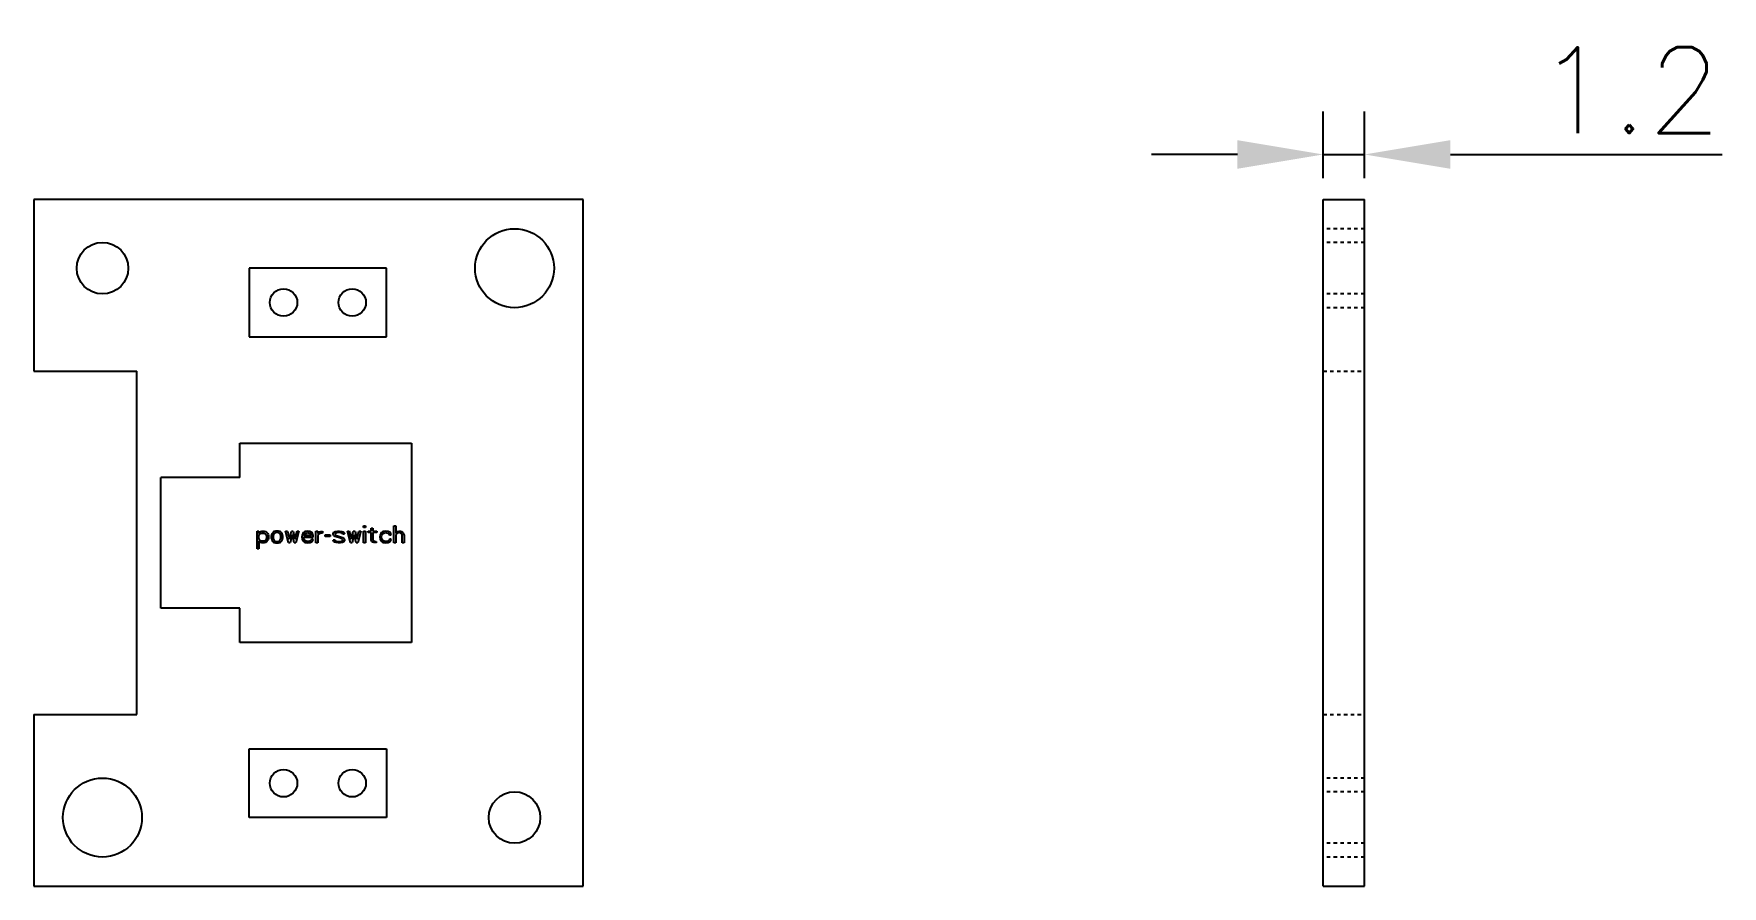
# Model space of a CAD drawing. Header units: millimetres. Extents: x 144 to 375, y 117 to 190.
# Drawn here: x 325.92 to 375.08, y 142.72 to 167.55 of the extents above; entities that cross this region are included whole.
import ezdxf

# ---------------------------------------------------------------- set-up
doc = ezdxf.new("R2010")
doc.units = ezdxf.units.MM
doc.linetypes.add('HIDDEN', pattern=[0.2, 0.1, -0.1])
doc.layers.add('DEFAULT_2', color=8, linetype='HIDDEN')
doc.styles.get("Standard").update_dxf_attribs({"font": 'txt.shx'})
doc.dimstyles.new('ISO-25', dxfattribs={"dimtxt": 2.5, "dimasz": 2.5, "dimexe": 1.25, "dimexo": 0.625, "dimtad": 1, "dimdsep": 46, "dimtxsty": 'Standard', "dimcen": 2.5, "dimadec": 0, "dimazin": 0, "dimtfac": 1, "dimtmove": 0, "dimatfit": 3, "dimfxl": 1, "dimarcsym": 0})

# ---------------------------------------------------------------- blocks, each defined once
blk = doc.blocks.new('*D3')
at = {"color": 0, "lineweight": -2}
for p, q in [((363.466, 163.346), (363.466, 165.283)), ((364.666, 163.346), (364.666, 165.283)), ((360.966, 164.033), (358.466, 164.033)), ((363.466, 164.033), (364.666, 164.033)), ((367.166, 164.033), (375.083, 164.033))]:
    blk.add_line(p, q, dxfattribs=at)
at = {"color": 0}
for points in [[(360.966, 163.617), (360.966, 164.45), (363.466, 164.033)], [(367.166, 164.45), (367.166, 163.617), (364.666, 164.033)]]:
    blk.add_solid(points, dxfattribs=at)
at = {"layer": 'Defpoints', "color": 0}
for p in [(364.666, 164.033), (363.466, 162.721), (364.666, 162.721)]:
    blk.add_point(p, dxfattribs=at)
at = {"color": 0, "insert": (372.374, 165.908), "char_height": 2.5, "attachment_point": 5}
blk.add_mtext('1.2', dxfattribs=at)

msp = doc.modelspace()

# ---------------------------------------------------------------- linework, layer by layer
at = {"color": 7, "linetype": 'Continuous'}
for p, q in [((325.916, 162.721), (325.916, 157.721)), ((341.916, 162.721), (325.916, 162.721)), ((341.916, 142.721), (341.916, 162.721)), ((363.466, 142.721), (363.466, 162.721)), ((363.466, 162.721), (364.666, 162.721)), ((364.666, 142.721), (364.666, 162.721)), ((325.916, 157.721), (328.916, 157.721)), ((328.916, 147.721), (328.916, 157.721)), ((325.916, 147.721), (325.916, 142.721)), ((325.916, 147.721), (328.916, 147.721)), ((325.916, 142.721), (341.916, 142.721)), ((363.466, 142.721), (364.666, 142.721))]:
    msp.add_line(p, q, dxfattribs=at)
at = {"color": 4, "linetype": 'Continuous'}
for p, q in [((332.19, 160.721), (332.19, 158.721)), ((336.19, 160.721), (332.19, 160.721)), ((336.19, 158.721), (336.19, 160.721)), ((332.19, 158.721), (336.19, 158.721)), ((331.916, 154.621), (331.916, 155.621)), ((331.916, 155.621), (336.916, 155.621)), ((336.916, 155.621), (336.916, 149.821)), ((329.616, 150.821), (329.616, 154.621)), ((331.916, 154.621), (329.616, 154.621)), ((332.416, 152.551), (332.416, 153.061)), ((332.416, 153.061), (332.468, 153.061)), ((332.468, 153.061), (332.468, 152.997)), ((332.468, 152.997), (332.478, 153.019)), ((332.468, 152.944), (332.489, 152.976)), ((332.468, 152.838), (332.468, 152.944)), ((332.478, 153.019), (332.499, 153.04)), ((332.489, 152.976), (332.52, 152.997)), ((332.499, 153.04), (332.52, 153.051)), ((332.52, 153.051), (332.561, 153.061)), ((332.52, 152.997), (332.561, 153.008)), ((332.561, 153.061), (332.624, 153.061)), ((332.561, 153.008), (332.624, 153.008)), ((332.624, 153.061), (332.666, 153.051)), ((332.624, 153.008), (332.666, 152.987)), ((332.666, 153.051), (332.697, 153.029)), ((332.666, 152.987), (332.686, 152.955)), ((332.686, 152.955), (332.697, 152.923)), ((332.697, 153.029), (332.728, 152.997)), ((332.697, 152.923), (332.697, 152.859)), ((332.728, 152.997), (332.739, 152.976)), ((332.739, 152.976), (332.749, 152.933)), ((332.749, 152.933), (332.749, 152.848)), ((332.843, 152.955), (332.832, 152.912)), ((332.832, 152.912), (332.832, 152.87)), ((332.853, 152.987), (332.843, 152.955)), ((332.874, 153.019), (332.853, 152.987)), ((332.895, 153.04), (332.874, 153.019)), ((332.895, 152.955), (332.884, 152.912)), ((332.884, 152.912), (332.884, 152.87)), ((332.916, 153.051), (332.895, 153.04)), ((332.916, 152.987), (332.895, 152.955)), ((332.957, 153.061), (332.916, 153.051)), ((332.936, 153.008), (332.916, 152.987)), ((332.978, 153.019), (332.936, 153.008)), ((333.041, 153.061), (332.957, 153.061)), ((333.02, 153.019), (332.978, 153.019)), ((333.061, 153.008), (333.02, 153.019)), ((333.082, 153.051), (333.041, 153.061)), ((333.082, 152.987), (333.061, 153.008)), ((333.103, 153.04), (333.082, 153.051)), ((333.103, 152.955), (333.082, 152.987)), ((333.124, 153.019), (333.103, 153.04)), ((333.114, 152.912), (333.103, 152.955)), ((333.114, 152.87), (333.114, 152.912)), ((333.145, 152.987), (333.124, 153.019)), ((333.155, 152.955), (333.145, 152.987)), ((333.166, 152.912), (333.155, 152.955)), ((333.166, 152.87), (333.166, 152.912)), ((333.332, 152.721), (333.249, 153.061)), ((333.249, 153.061), (333.301, 153.061)), ((333.301, 153.061), (333.364, 152.827)), ((333.364, 152.827), (333.416, 153.061)), ((333.436, 152.955), (333.384, 152.721)), ((333.416, 153.061), (333.468, 153.061)), ((333.447, 152.955), (333.436, 152.955)), ((333.499, 152.721), (333.447, 152.955)), ((333.468, 153.061), (333.52, 152.827)), ((333.52, 152.827), (333.582, 153.061)), ((333.634, 153.061), (333.551, 152.721)), ((333.582, 153.061), (333.634, 153.061)), ((333.728, 152.955), (333.718, 152.891)), ((333.749, 152.997), (333.728, 152.955)), ((333.77, 153.019), (333.749, 152.997)), ((333.801, 153.04), (333.77, 153.019)), ((333.78, 152.944), (333.791, 152.965)), ((333.78, 152.933), (333.78, 152.944)), ((333.999, 152.933), (333.78, 152.933)), ((333.791, 152.965), (333.822, 152.997)), ((333.832, 153.051), (333.801, 153.04)), ((333.822, 152.997), (333.843, 153.008)), ((333.895, 153.061), (333.832, 153.051)), ((333.843, 153.008), (333.884, 153.019)), ((333.884, 153.019), (333.947, 153.008)), ((333.957, 153.051), (333.895, 153.061)), ((333.947, 153.008), (333.978, 152.987)), ((334.009, 153.019), (333.957, 153.051)), ((333.978, 152.987), (333.999, 152.955)), ((333.999, 152.955), (333.999, 152.933)), ((334.041, 152.976), (334.009, 153.019)), ((334.051, 152.933), (334.041, 152.976)), ((334.051, 152.891), (334.051, 152.933)), ((334.134, 152.721), (334.134, 153.061)), ((334.134, 153.061), (334.186, 153.061)), ((334.186, 153.061), (334.186, 152.997)), ((334.186, 152.997), (334.207, 153.019)), ((334.218, 152.976), (334.186, 152.933)), ((334.186, 152.933), (334.186, 152.721)), ((334.207, 153.019), (334.239, 153.04)), ((334.259, 152.997), (334.218, 152.976)), ((334.239, 153.04), (334.27, 153.051)), ((334.322, 153.008), (334.259, 152.997)), ((334.27, 153.051), (334.322, 153.061)), ((334.322, 153.061), (334.322, 153.008)), ((334.405, 152.902), (334.405, 152.955)), ((334.405, 152.955), (334.551, 152.955)), ((334.551, 152.955), (334.551, 152.902)), ((334.634, 152.997), (334.655, 153.029)), ((334.634, 152.976), (334.634, 152.997)), ((334.655, 152.933), (334.634, 152.976)), ((334.655, 153.029), (334.697, 153.051)), ((334.697, 152.902), (334.655, 152.933)), ((334.697, 152.997), (334.686, 152.976)), ((334.686, 152.976), (334.697, 152.955)), ((334.697, 153.051), (334.759, 153.061)), ((334.718, 153.008), (334.697, 152.997)), ((334.697, 152.955), (334.728, 152.933)), ((334.759, 153.019), (334.718, 153.008)), ((334.728, 152.933), (334.905, 152.88)), ((334.759, 153.061), (334.822, 153.061)), ((334.822, 153.019), (334.759, 153.019)), ((334.822, 153.061), (334.884, 153.051)), ((334.884, 153.008), (334.822, 153.019)), ((334.884, 153.051), (334.916, 153.04)), ((334.905, 152.997), (334.884, 153.008)), ((334.916, 152.976), (334.905, 152.997)), ((334.916, 153.04), (334.947, 153.019)), ((334.968, 152.976), (334.916, 152.976)), ((334.947, 153.019), (334.968, 152.976)), ((335.051, 153.061), (335.103, 153.061)), ((335.134, 152.721), (335.051, 153.061)), ((335.103, 153.061), (335.166, 152.827)), ((335.166, 152.827), (335.218, 153.061)), ((335.239, 152.955), (335.186, 152.721)), ((335.218, 153.061), (335.27, 153.061)), ((335.249, 152.955), (335.239, 152.955)), ((335.301, 152.721), (335.249, 152.955)), ((335.27, 153.061), (335.322, 152.827)), ((335.322, 152.827), (335.384, 153.061)), ((335.436, 153.061), (335.353, 152.721)), ((335.384, 153.061), (335.436, 153.061)), ((335.52, 153.221), (335.572, 153.221)), ((335.52, 153.168), (335.52, 153.221)), ((335.572, 153.168), (335.52, 153.168)), ((335.52, 153.061), (335.572, 153.061)), ((335.52, 152.721), (335.52, 153.061)), ((335.572, 153.221), (335.572, 153.168)), ((335.572, 153.061), (335.572, 152.721)), ((335.655, 153.061), (335.739, 153.061)), ((335.655, 153.019), (335.655, 153.061)), ((335.739, 153.019), (335.655, 153.019)), ((335.739, 153.146), (335.791, 153.146)), ((335.739, 153.061), (335.739, 153.146)), ((335.739, 152.806), (335.739, 153.019)), ((335.791, 153.146), (335.791, 153.061)), ((335.791, 153.061), (335.905, 153.061)), ((335.905, 153.019), (335.791, 153.019)), ((335.791, 153.019), (335.791, 152.827)), ((335.905, 153.061), (335.905, 153.019)), ((335.999, 152.955), (335.989, 152.891)), ((336.02, 152.997), (335.999, 152.955)), ((336.041, 153.019), (336.02, 152.997)), ((336.072, 153.04), (336.041, 153.019)), ((336.041, 152.902), (336.051, 152.944)), ((336.051, 152.944), (336.061, 152.965)), ((336.061, 152.965), (336.093, 152.997)), ((336.103, 153.051), (336.072, 153.04)), ((336.093, 152.997), (336.114, 153.008)), ((336.166, 153.061), (336.103, 153.051)), ((336.114, 153.008), (336.155, 153.019)), ((336.155, 153.019), (336.228, 153.008)), ((336.239, 153.051), (336.166, 153.061)), ((336.228, 153.008), (336.259, 152.987)), ((336.28, 153.029), (336.239, 153.051)), ((336.259, 152.987), (336.27, 152.955)), ((336.27, 152.955), (336.322, 152.955)), ((336.311, 152.997), (336.28, 153.029)), ((336.322, 152.955), (336.311, 152.997)), ((336.405, 153.221), (336.457, 153.221)), ((336.405, 152.721), (336.405, 153.221)), ((336.457, 153.221), (336.457, 153.008)), ((336.457, 153.008), (336.478, 153.029)), ((336.478, 152.987), (336.457, 152.965)), ((336.457, 152.965), (336.457, 152.721)), ((336.478, 153.029), (336.509, 153.051)), ((336.509, 153.008), (336.478, 152.987)), ((336.509, 153.051), (336.551, 153.061)), ((336.551, 153.019), (336.509, 153.008)), ((336.551, 153.061), (336.593, 153.061)), ((336.593, 153.008), (336.551, 153.019)), ((336.593, 153.061), (336.624, 153.051)), ((336.614, 152.997), (336.593, 153.008)), ((336.634, 152.976), (336.614, 152.997)), ((336.624, 153.051), (336.655, 153.029)), ((336.645, 152.933), (336.634, 152.976)), ((336.645, 152.721), (336.645, 152.933)), ((336.655, 153.029), (336.676, 153.008)), ((336.676, 153.008), (336.686, 152.987)), ((336.686, 152.987), (336.697, 152.933)), ((336.697, 152.933), (336.697, 152.721)), ((332.468, 152.551), (332.416, 152.551)), ((332.489, 152.806), (332.468, 152.838)), ((332.468, 152.785), (332.468, 152.551)), ((332.478, 152.763), (332.468, 152.785)), ((332.499, 152.742), (332.478, 152.763)), ((332.52, 152.785), (332.489, 152.806)), ((332.52, 152.731), (332.499, 152.742)), ((332.561, 152.774), (332.52, 152.785)), ((332.561, 152.721), (332.52, 152.731)), ((332.603, 152.774), (332.561, 152.774)), ((332.624, 152.721), (332.561, 152.721)), ((332.645, 152.785), (332.603, 152.774)), ((332.666, 152.731), (332.624, 152.721)), ((332.676, 152.806), (332.645, 152.785)), ((332.697, 152.753), (332.666, 152.731)), ((332.686, 152.827), (332.676, 152.806)), ((332.697, 152.859), (332.686, 152.827)), ((332.739, 152.806), (332.697, 152.753)), ((332.749, 152.848), (332.739, 152.806)), ((332.832, 152.87), (332.853, 152.795)), ((332.853, 152.795), (332.874, 152.763)), ((332.874, 152.763), (332.895, 152.742)), ((332.884, 152.87), (332.895, 152.827)), ((332.895, 152.827), (332.916, 152.795)), ((332.895, 152.742), (332.916, 152.731)), ((332.916, 152.795), (332.936, 152.774)), ((332.916, 152.731), (332.957, 152.721)), ((332.936, 152.774), (332.978, 152.763)), ((332.957, 152.721), (333.041, 152.721)), ((332.978, 152.763), (333.02, 152.763)), ((333.02, 152.763), (333.061, 152.774)), ((333.041, 152.721), (333.082, 152.731)), ((333.061, 152.774), (333.082, 152.795)), ((333.082, 152.795), (333.103, 152.827)), ((333.082, 152.731), (333.103, 152.742)), ((333.103, 152.827), (333.114, 152.87)), ((333.103, 152.742), (333.124, 152.763)), ((333.124, 152.763), (333.145, 152.795)), ((333.145, 152.795), (333.166, 152.87)), ((333.384, 152.721), (333.332, 152.721)), ((333.551, 152.721), (333.499, 152.721)), ((333.718, 152.891), (333.728, 152.827)), ((333.728, 152.827), (333.749, 152.785)), ((333.749, 152.785), (333.77, 152.763)), ((333.77, 152.87), (333.77, 152.891)), ((333.77, 152.891), (334.051, 152.891)), ((333.78, 152.838), (333.77, 152.87)), ((333.77, 152.763), (333.801, 152.742)), ((333.791, 152.816), (333.78, 152.838)), ((333.822, 152.785), (333.791, 152.816)), ((333.801, 152.742), (333.832, 152.731)), ((333.843, 152.774), (333.822, 152.785)), ((333.832, 152.731), (333.895, 152.721)), ((333.884, 152.763), (333.843, 152.774)), ((333.957, 152.774), (333.884, 152.763)), ((333.895, 152.721), (333.968, 152.731)), ((333.989, 152.795), (333.957, 152.774)), ((333.968, 152.731), (334.009, 152.753)), ((333.999, 152.827), (333.989, 152.795)), ((334.051, 152.827), (333.999, 152.827)), ((334.009, 152.753), (334.041, 152.785)), ((334.041, 152.785), (334.051, 152.827)), ((334.186, 152.721), (334.134, 152.721)), ((334.551, 152.902), (334.405, 152.902)), ((334.634, 152.806), (334.686, 152.806)), ((334.655, 152.763), (334.634, 152.806)), ((334.686, 152.742), (334.655, 152.763)), ((334.686, 152.806), (334.697, 152.785)), ((334.718, 152.731), (334.686, 152.742)), ((334.874, 152.848), (334.697, 152.902)), ((334.697, 152.785), (334.718, 152.774)), ((334.718, 152.774), (334.78, 152.763)), ((334.78, 152.721), (334.718, 152.731)), ((334.78, 152.763), (334.843, 152.763)), ((334.843, 152.721), (334.78, 152.721)), ((334.843, 152.763), (334.884, 152.774)), ((334.905, 152.731), (334.843, 152.721)), ((334.905, 152.827), (334.874, 152.848)), ((334.884, 152.774), (334.905, 152.785)), ((334.905, 152.88), (334.947, 152.848)), ((334.916, 152.806), (334.905, 152.827)), ((334.905, 152.785), (334.916, 152.806)), ((334.947, 152.753), (334.905, 152.731)), ((334.947, 152.848), (334.968, 152.806)), ((334.968, 152.785), (334.947, 152.753)), ((334.968, 152.806), (334.968, 152.785)), ((335.186, 152.721), (335.134, 152.721)), ((335.353, 152.721), (335.301, 152.721)), ((335.572, 152.721), (335.52, 152.721)), ((335.759, 152.763), (335.739, 152.806)), ((335.791, 152.742), (335.759, 152.763)), ((335.791, 152.827), (335.801, 152.795)), ((335.822, 152.731), (335.791, 152.742)), ((335.801, 152.795), (335.832, 152.774)), ((335.884, 152.721), (335.822, 152.731)), ((335.832, 152.774), (335.884, 152.763)), ((335.884, 152.763), (335.884, 152.721)), ((335.989, 152.891), (335.999, 152.827)), ((335.999, 152.827), (336.02, 152.785)), ((336.02, 152.785), (336.041, 152.763)), ((336.041, 152.87), (336.041, 152.902)), ((336.061, 152.816), (336.041, 152.87)), ((336.041, 152.763), (336.072, 152.742)), ((336.093, 152.785), (336.061, 152.816)), ((336.072, 152.742), (336.103, 152.731)), ((336.155, 152.763), (336.093, 152.785)), ((336.103, 152.731), (336.166, 152.721)), ((336.228, 152.774), (336.155, 152.763)), ((336.166, 152.721), (336.239, 152.731)), ((336.259, 152.795), (336.228, 152.774)), ((336.239, 152.731), (336.28, 152.753)), ((336.27, 152.827), (336.259, 152.795)), ((336.322, 152.827), (336.27, 152.827)), ((336.28, 152.753), (336.311, 152.785)), ((336.311, 152.785), (336.322, 152.827)), ((336.457, 152.721), (336.405, 152.721)), ((336.697, 152.721), (336.645, 152.721)), ((331.916, 150.821), (329.616, 150.821)), ((331.916, 149.821), (331.916, 150.821)), ((336.916, 149.821), (331.916, 149.821)), ((332.19, 146.721), (336.19, 146.721)), ((332.19, 144.721), (332.19, 146.721)), ((336.19, 146.721), (336.19, 144.721)), ((336.19, 144.721), (332.19, 144.721))]:
    msp.add_line(p, q, dxfattribs=at)
at = {"color": 7, "linetype": 'Continuous'}
for centre, radius in [((339.916, 160.721), 1.15), ((327.916, 160.721), 0.75), ((327.916, 144.721), 1.15), ((339.916, 144.721), 0.75)]:
    msp.add_circle(centre, radius, dxfattribs=at)
at = {"color": 4, "linetype": 'Continuous'}
for centre in [(333.19, 159.721), (335.19, 159.721), (333.19, 145.721), (335.19, 145.721)]:
    msp.add_circle(centre, 0.4, dxfattribs=at)
at = {"layer": 'DEFAULT_2', "color": 8, "linetype": 'HIDDEN'}
for p, q in [((364.666, 161.871), (363.466, 161.871)), ((364.666, 161.471), (363.466, 161.471)), ((364.666, 159.971), (363.466, 159.971)), ((364.666, 159.571), (363.466, 159.571)), ((363.466, 157.721), (364.666, 157.721)), ((363.466, 147.721), (364.666, 147.721)), ((364.666, 145.871), (363.466, 145.871)), ((364.666, 145.471), (363.466, 145.471)), ((364.666, 143.971), (363.466, 143.971)), ((364.666, 143.571), (363.466, 143.571))]:
    msp.add_line(p, q, dxfattribs=at)

# ---------------------------------------------------------------- dimensions: what is measured, and where the dimension line sits
dim = msp.add_linear_dim(base=(364.666, 164.033), p1=(363.466, 162.721), p2=(364.666, 162.721), dimstyle='ISO-25')
dim.commit()
dim.dimension.update_dxf_attribs({"geometry": '*D3', "text_midpoint": (372.374, 165.908)})

doc.saveas('drawing.dxf')
